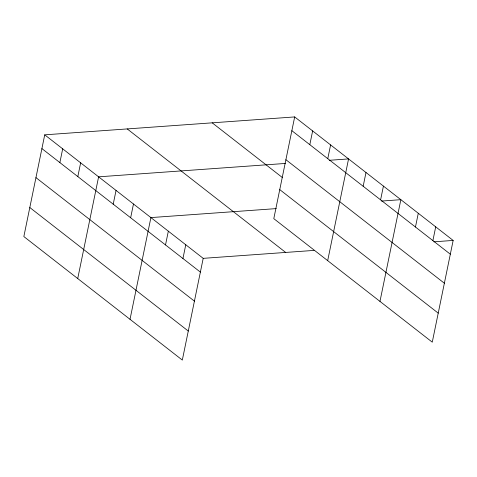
<?xml version="1.0" encoding="UTF-8"?>
<svg xmlns="http://www.w3.org/2000/svg" width="477" height="477" viewBox="0 0 477 477"><rect width="100%" height="100%" fill="white"/><g stroke="black" fill="none" stroke-linecap="round" stroke-linejoin="round"><path stroke-width="0.72" d="M44.731 134.836L23.85 236.562L182.321 360.075L203.202 258.349L44.731 134.836L294.679 116.925L453.15 240.438L432.269 342.164L273.798 218.651L294.679 116.925M59.869 162.597L62.69 148.83M77.829 176.591L80.649 162.83M77.727 278.556L98.614 176.83L285.395 163.444M113.216 204.18L116.042 190.418M130.65 217.762L133.477 204.001M130.024 319.316L150.905 217.59L276.243 208.61M165.513 244.939L168.339 231.178M182.941 258.528L185.768 244.761M309.817 144.68L312.644 130.919M327.777 158.68L330.603 144.919M327.681 260.645L348.562 158.919L329.237 160.302M363.17 186.268L365.99 172.507M380.598 199.851L383.425 186.09M379.972 301.404L400.853 199.678L381.534 201.061M415.461 227.028L418.287 213.267M432.895 240.611L435.716 226.849M203.202 258.349L314.009 250.407M433.831 241.821L453.15 240.438M291.858 130.686L450.324 254.199M285.896 159.712L444.367 283.231M212.199 122.833L282.348 177.51M279.76 189.619L438.226 313.139M127.216 128.921L285.681 252.44M41.904 148.597L200.376 272.111M35.948 177.623L194.419 301.142M29.807 207.531L188.278 331.05"/></g></svg>
